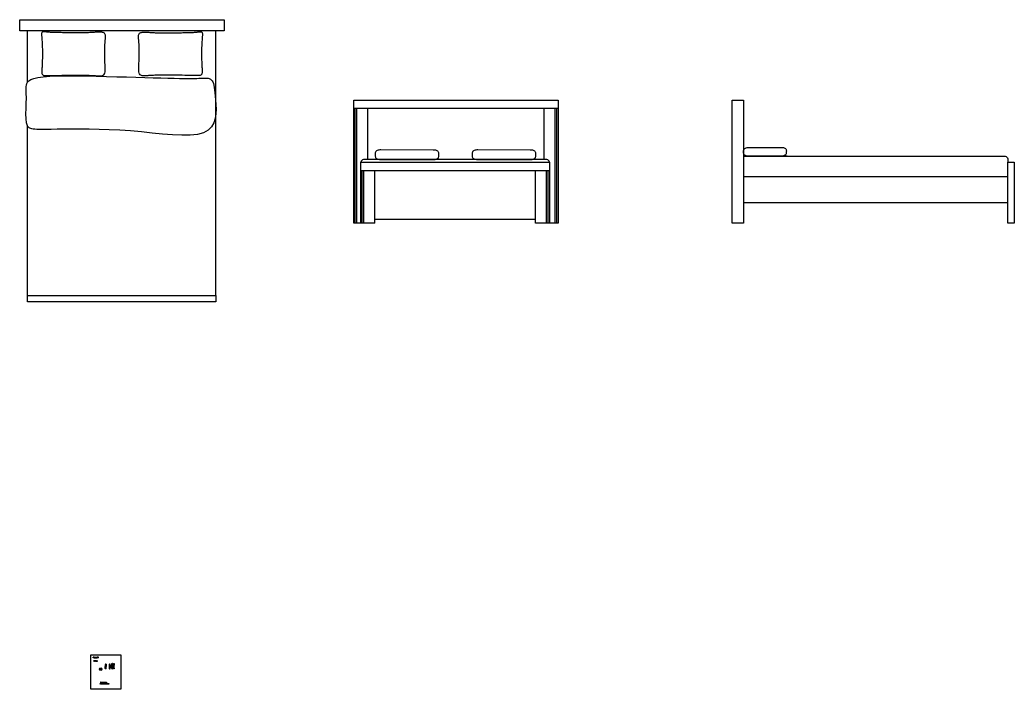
# Model space of a CAD drawing. Header units: inches. Extents: x 342 to 2460, y 60 to 1757.
# Drawn here: x 342 to 1094, y 1251 to 1757 of the extents above; entities that cross this region are included whole.
import ezdxf

# ---------------------------------------------------------------- set-up
doc = ezdxf.new("R2010")
doc.units = ezdxf.units.IN
doc.header["$MEASUREMENT"] = 0
doc.layers.get('0').update_dxf_attribs({"color": 11})
for name, color, linetype in [('Dettagli', 141, 'Continuous'), ('Testo', 3, 'Continuous'), ('viti', 41, 'Continuous')]:
    doc.layers.add(name, color=color, linetype=linetype)

# ---------------------------------------------------------------- blocks, each defined once
blk = doc.blocks.new('118331')
for p, q in [((40.13, 264.83), (39.93, 264.83)), ((40.13, 264.43), (39.93, 264.43)), ((40.43, 264.83), (40.23, 264.83)), ((40.43, 264.43), (40.23, 264.43)), ((40.73, 264.83), (40.53, 264.83)), ((40.73, 264.43), (40.53, 264.43)), ((40.73, 264.98), (40.73, 264.28)), ((40.73, 264.98), (42.98, 264.98)), ((40.73, 264.8), (40.73, 264.45)), ((42.98, 264.28), (40.73, 264.28)), ((42.98, 264.98), (42.98, 264.28)), ((43.8, 264.93), (42.98, 264.93)), ((43.8, 264.33), (42.98, 264.33)), ((43.88, 264.85), (43.8, 264.93)), ((43.88, 264.4), (43.8, 264.33))]:
    blk.add_line(p, q)
for points in [[(39.83, 264.33), (39.83, 264.93), (39.93, 264.93), (39.93, 264.33)], [(40.13, 264.33), (40.13, 264.93), (40.23, 264.93), (40.23, 264.33)], [(40.43, 264.33), (40.43, 264.93), (40.53, 264.93), (40.53, 264.33)]]:
    blk.add_lwpolyline(points, close=True)
blk.add_arc((43.5, 264.63), 0.435, 328.86071, 31.13929)
blk = doc.blocks.new('vite')
at = {"layer": 'viti'}
for p, q in [((0.31, -0.12), (0.24, -0.12)), ((0.4, -0.31), (0.32, -0.31)), ((0.45, -0.12), (0.37, -0.12)), ((0.53, -0.31), (0.46, -0.31)), ((0.58, -0.12), (0.51, -0.12)), ((0.67, -0.31), (0.59, -0.31)), ((0.72, -0.12), (0.64, -0.12)), ((0.81, -0.31), (0.73, -0.31)), ((0.86, -0.12), (0.78, -0.12)), ((0.94, -0.31), (0.86, -0.31)), ((0.99, -0.12), (0.91, -0.12)), ((1.08, -0.31), (1, -0.31)), ((1.13, -0.12), (1.05, -0.12)), ((1.21, -0.31), (1.14, -0.31)), ((1.26, -0.12), (1.19, -0.12)), ((1.3, -0.31), (1.27, -0.31))]:
    blk.add_line(p, q, dxfattribs=at)
blk.add_lwpolyline([(1.33, 0.07), (1.37, 0.07), (1.37, -0.5), (1.33, -0.5), (1.3, -0.5), (1.3, 0.07)], close=True, dxfattribs=at)
for points in [[(0.26, -0.31), (0.2, -0.31), (0.04, -0.22), (0.17, -0.14)], [(0.24, -0.07), (0.17, -0.14), (0.17, -0.17), (0.17, -0.26), (0.24, -0.07), (0.24, -0.12), (0.21, -0.22), (0.17, -0.26)], [(0.37, -0.07), (0.31, -0.12), (0.26, -0.31), (0.26, -0.37), (0.37, -0.07), (0.37, -0.12), (0.32, -0.31), (0.26, -0.37)], [(0.51, -0.07), (0.45, -0.12), (0.4, -0.31), (0.4, -0.37), (0.51, -0.07), (0.51, -0.12), (0.46, -0.31), (0.4, -0.37)], [(0.64, -0.07), (0.58, -0.12), (0.53, -0.31), (0.53, -0.37), (0.64, -0.07), (0.64, -0.12), (0.59, -0.31), (0.53, -0.37)], [(0.78, -0.07), (0.72, -0.12), (0.67, -0.31), (0.67, -0.37), (0.78, -0.07), (0.78, -0.12), (0.73, -0.31), (0.67, -0.37)], [(0.91, -0.07), (0.86, -0.12), (0.81, -0.31), (0.81, -0.37), (0.91, -0.07), (0.91, -0.12), (0.86, -0.31), (0.81, -0.37)], [(1.05, -0.07), (0.99, -0.12), (0.94, -0.31), (0.94, -0.37), (1.05, -0.07), (1.05, -0.12), (1, -0.31), (0.94, -0.37)], [(1.19, -0.07), (1.13, -0.12), (1.08, -0.31), (1.08, -0.37), (1.19, -0.07), (1.19, -0.12), (1.14, -0.31), (1.08, -0.37)], [(1.3, -0.09), (1.26, -0.12), (1.21, -0.31), (1.21, -0.37), (1.3, -0.14)], [(1.3, -0.22), (1.27, -0.31), (1.21, -0.37)]]:
    blk.add_lwpolyline(points, dxfattribs=at)
blk = doc.blocks.new('*U17')
blk.add_lwpolyline([(0, 0), (0, 0.1), (0.05, 0), (0.12, -0.4), (0.12, -0.5), (0.07, -0.4), (0, 0)])
blk = doc.blocks.new('*U18')
at = {"color": 0, "linetype": 'ByBlock', "lineweight": -2, "transparency": 16777216}
for p in [(42.38, 270.66), (42.6, 270.66), (42.81, 270.66), (43.03, 270.66), (43.24, 270.66)]:
    blk.add_blockref('*U17', p, dxfattribs=at)
blk = doc.blocks.new('viteeee')
for p, q in [((39.92, 264.16), (39.92, 263.56)), ((39.92, 264.16), (40.12, 264.16)), ((39.92, 263.56), (40.12, 263.56)), ((40.12, 264.16), (40.12, 263.56)), ((40.52, 264.06), (40.12, 264.06)), ((40.52, 263.66), (40.12, 263.66)), ((40.52, 264.21), (40.52, 263.51)), ((40.52, 264.21), (42.77, 264.21)), ((40.52, 264.04), (40.52, 263.69)), ((42.77, 263.51), (40.52, 263.51)), ((40.62, 264.21), (40.62, 263.91)), ((40.62, 264.16), (42.72, 264.16)), ((40.62, 263.91), (42.72, 263.91)), ((40.62, 263.81), (40.62, 263.51)), ((40.62, 263.81), (42.72, 263.81)), ((40.62, 263.56), (42.72, 263.56)), ((42.72, 264.21), (42.72, 263.91)), ((42.72, 263.81), (42.72, 263.51)), ((42.77, 264.21), (42.77, 263.51)), ((42.77, 264.06), (42.86, 264.06)), ((42.93, 263.66), (42.77, 263.66)), ((42.91, 264.06), (43.08, 264.06)), ((43.15, 263.66), (42.98, 263.66)), ((43.13, 264.06), (43.29, 264.06)), ((43.36, 263.66), (43.2, 263.66)), ((43.34, 264.06), (43.51, 264.06)), ((43.58, 263.66), (43.41, 263.66)), ((43.56, 264.06), (43.73, 264.06)), ((43.8, 263.66), (43.63, 263.66)), ((43.78, 264.06), (43.87, 264.06)), ((43.87, 263.66), (43.85, 263.66)), ((43.92, 264.01), (43.92, 263.71))]:
    blk.add_line(p, q)
for centre, start, end in [((43.87, 264.01), 360, 90), ((43.87, 263.71), 270, 0)]:
    blk.add_arc(centre, 0.05, start, end)
blk.add_blockref('*U18', (0.48, -6.6))
blk = doc.blocks.new('vite no dettaglio')
at = {"layer": 'Dettagli'}
for p, q in [((771.84, 822.75), (771.84, 823.13)), ((773.54, 822.75), (773.54, 823.13))]:
    blk.add_line(p, q, dxfattribs=at)
blk.add_lwpolyline([(773.53, 823.13), (772.69, 823.13), (771.85, 823.13, 0.147519), (771.83, 823.12), (771.77, 823.08, 0.251337), (771.75, 823.03), (771.75, 822.85, 0.250678), (771.77, 822.8), (771.83, 822.76, 0.148152), (771.85, 822.75), (772.69, 822.75), (773.53, 822.75, 0.148152), (773.54, 822.76), (773.6, 822.8, 0.250678), (773.63, 822.85), (773.63, 823.03, 0.251337), (773.6, 823.08), (773.54, 823.12, 0.147519)], format="xyb", close=True, dxfattribs=at)
blk = doc.blocks.new('101356 dettaglio')
for p, q in [((773.8, 827.22), (773.81, 823.12)), ((773.93, 827.22), (773.93, 823.12)), ((774.05, 827.22), (774.05, 823.12))]:
    blk.add_line(p, q)
for points in [[(773.68, 827.33, -0.156305), (773.68, 827.35), (773.74, 827.43, -0.251337), (773.81, 827.47), (774.05, 827.47, -0.250678), (774.12, 827.43), (774.17, 827.35, -0.146167), (774.18, 827.33)], [(773.68, 823.04, 0.149793), (773.68, 823.02), (773.74, 822.94, 0.251337), (773.81, 822.9), (774.05, 822.9, 0.250678), (774.12, 822.94), (774.17, 823.02, 0.152471), (774.18, 823.04)]]:
    blk.add_lwpolyline(points, format="xyb")
for points in [[(773.68, 827.34), (774.18, 827.34)], [(773.68, 823.04), (773.68, 827.33)], [(774.18, 823.03), (773.68, 823.03)], [(774.18, 827.33), (774.18, 823.04)]]:
    blk.add_lwpolyline(points)
blk = doc.blocks.new('viteee no dettaglip')
at = {"layer": 'Dettagli'}
for p, q in [((773.2, 825.4), (773.45, 825.4)), ((773.2, 825.15), (773.45, 825.15))]:
    blk.add_line(p, q, dxfattribs=at)
blk.add_lwpolyline([(771.79, 825.15), (771.1, 825.15, -0.414214), (771.07, 825.18), (771.07, 825.36, -0.414214), (771.1, 825.4), (771.79, 825.4)], format="xyb", dxfattribs=at)
for points in [[(773.2, 825.49), (771.79, 825.49), (771.79, 825.05), (773.2, 825.05)], [(773.57, 825.08), (773.45, 825.08), (773.45, 825.46), (773.57, 825.46)]]:
    blk.add_lwpolyline(points, close=True, dxfattribs=at)
blk = doc.blocks.new('101345')
for p, q in [((40.13, 264.91), (40.13, 264.61)), ((40.17, 264.99), (40.27, 265.05)), ((40.17, 264.53), (40.27, 264.47)), ((40.28, 264.46), (40.28, 265.06)), ((40.3, 265.06), (41.63, 265.06)), ((40.38, 264.94), (41.63, 264.94)), ((40.38, 264.82), (41.63, 264.82)), ((40.38, 264.7), (41.63, 264.7)), ((40.38, 264.58), (41.63, 264.58)), ((42.96, 265.06), (41.63, 265.06)), ((42.88, 264.94), (41.63, 264.94)), ((42.88, 264.82), (41.63, 264.82)), ((42.88, 264.7), (41.63, 264.7)), ((42.88, 264.58), (41.63, 264.58)), ((42.98, 264.46), (42.98, 265.06)), ((43.09, 264.99), (42.99, 265.05)), ((43.09, 264.53), (42.99, 264.47)), ((43.13, 264.91), (43.13, 264.61)), ((40.29, 264.46), (41.63, 264.46)), ((42.96, 264.46), (41.63, 264.46))]:
    blk.add_line(p, q)
for centre, radius, start, end in [((40.23, 264.91), 0.1, 123.56676, 180), ((40.23, 264.61), 0.1, 180, 236.29116), ((40.3, 265.01), 0.05, 90, 123.56676), ((42.96, 265.01), 0.05, 56.43324, 90), ((43.03, 264.91), 0.1, 0, 56.43324), ((43.03, 264.61), 0.1, 303.70884, 0), ((40.29, 264.51), 0.05, 236.29116, 270), ((42.96, 264.51), 0.05, 270, 303.70884)]:
    blk.add_arc(centre, radius, start, end)
blk = doc.blocks.new('106940 dettagli')
for p, q in [((767.86, 819.57), (767.86, 819.17)), ((774.26, 819.57), (774.26, 819.17))]:
    blk.add_line(p, q)
for points in [[(767.81, 819.57), (767.81, 819.17), (767.91, 819.17), (767.91, 819.57), (767.81, 819.57)], [(768.11, 819.47), (767.91, 819.47)], [(768.11, 819.27), (767.91, 819.27)], [(774.01, 819.47), (774.21, 819.47)], [(774.01, 819.27), (774.21, 819.27)], [(774.31, 819.57), (774.31, 819.17), (774.21, 819.17), (774.21, 819.57), (774.31, 819.57)]]:
    blk.add_lwpolyline(points)
blk.add_lwpolyline([(768.11, 819.37), (768.11, 819.57), (774.01, 819.57), (774.01, 819.17), (768.11, 819.17)], close=True)

msp = doc.modelspace()

# ---------------------------------------------------------------- linework, layer by layer
for p, q in [((347.29, 1709.66), (347.29, 1748.53)), ((489.88, 1700.36), (489.88, 1748.53)), ((489.88, 1548.53), (489.88, 1700.36)), ((594.24, 1690.06), (748.73, 1690.06)), ((595.24, 1603.26), (595.24, 1690.06)), ((596.44, 1603.26), (596.44, 1690.06)), ((604.84, 1651.26), (604.84, 1690.06)), ((738.13, 1651.26), (738.13, 1690.06)), ((746.53, 1603.26), (746.53, 1690.06)), ((747.73, 1603.26), (747.73, 1690.06)), ((347.29, 1548.53), (347.29, 1676.74)), ((599.54, 1649.26), (742.14, 1649.26)), ((742.14, 1649.26), (742.14, 1603.26)), ((922.15, 1653.75), (891.91, 1653.75)), ((1088.88, 1651.76), (1088.88, 1649.26)), ((599.54, 1643.06), (742.14, 1643.06)), ((600.54, 1603.26), (600.54, 1643.06)), ((601.74, 1603.26), (601.74, 1643.06)), ((610.14, 1603.26), (610.14, 1643.06)), ((731.54, 1603.26), (731.54, 1643.06)), ((739.94, 1603.26), (739.94, 1643.06)), ((741.14, 1603.26), (741.14, 1643.06)), ((888.88, 1638.51), (1088.88, 1638.51)), ((1088.88, 1618.51), (888.88, 1618.51)), ((610.14, 1606.26), (731.54, 1606.26)), ((742.14, 1603.26), (731.54, 1603.26))]:
    msp.add_line(p, q)
for points in [[(341.58, 1756.9), (496.06, 1756.9), (496.06, 1748.53), (341.58, 1748.53)], [(400.62, 1747.59), (399.9, 1747.56), (399.2, 1747.53), (398.48, 1747.49), (397.76, 1747.45), (397.01, 1747.41), (396.23, 1747.36), (395.41, 1747.31), (394.54, 1747.27), (393.6, 1747.22), (392.62, 1747.17), (391.58, 1747.13), (390.51, 1747.09), (389.4, 1747.05), (388.26, 1747.02), (387.11, 1747.01), (385.93, 1747), (384.75, 1747), (383.57, 1747.01), (382.38, 1747.03), (381.21, 1747.05), (380.06, 1747.08), (378.92, 1747.11), (377.82, 1747.14), (376.74, 1747.17), (375.71, 1747.19), (374.71, 1747.21), (373.75, 1747.23), (372.83, 1747.24), (371.94, 1747.26), (371.09, 1747.27), (370.27, 1747.28), (369.48, 1747.3), (368.73, 1747.31), (368, 1747.33), (367.29, 1747.35), (366.61, 1747.37), (365.94, 1747.4), (365.28, 1747.43), (364.63, 1747.48), (363.98, 1747.52), (363.33, 1747.58), (362.69, 1747.64), (362.06, 1747.71), (361.46, 1747.76), (360.88, 1747.81), (360.35, 1747.85), (359.87, 1747.87), (359.44, 1747.87), (359.08, 1747.84), (358.78, 1747.78), (358.53, 1747.68), (358.34, 1747.52), (358.19, 1747.3), (358.09, 1747), (358.02, 1746.63), (357.99, 1746.17), (357.99, 1745.6), (358.02, 1744.95), (358.06, 1744.21), (358.12, 1743.4), (358.19, 1742.51), (358.26, 1741.56), (358.33, 1740.55), (358.4, 1739.5), (358.46, 1738.4), (358.51, 1737.28), (358.55, 1736.12), (358.59, 1734.94), (358.61, 1733.74), (358.62, 1732.53), (358.63, 1731.32), (358.62, 1730.1), (358.61, 1728.9), (358.58, 1727.71), (358.55, 1726.54), (358.52, 1725.4), (358.48, 1724.29), (358.43, 1723.22), (358.38, 1722.2), (358.32, 1721.24), (358.27, 1720.33), (358.22, 1719.49), (358.18, 1718.71), (358.16, 1718.01), (358.17, 1717.37), (358.22, 1716.8), (358.3, 1716.31), (358.44, 1715.9), (358.63, 1715.56), (358.9, 1715.3), (359.26, 1715.1), (359.75, 1714.96), (360.37, 1714.86), (361.15, 1714.8), (362.1, 1714.78), (363.26, 1714.77), (364.62, 1714.79), (366.16, 1714.81), (367.84, 1714.85), (369.6, 1714.89), (371.41, 1714.94), (373.22, 1714.98), (374.99, 1715.02), (376.67, 1715.06), (378.24, 1715.09), (379.7, 1715.11), (381.06, 1715.12), (382.33, 1715.13), (383.54, 1715.13), (384.7, 1715.13), (385.82, 1715.12), (386.91, 1715.11), (388, 1715.1), (389.07, 1715.08), (390.12, 1715.07), (391.14, 1715.05), (392.14, 1715.02), (393.1, 1715), (394.02, 1714.97), (394.89, 1714.94), (395.71, 1714.9), (396.49, 1714.87), (397.23, 1714.83), (397.94, 1714.78), (398.64, 1714.74), (399.33, 1714.69), (400.02, 1714.65), (400.72, 1714.6), (401.43, 1714.55), (402.14, 1714.52), (402.84, 1714.54), (403.51, 1714.62), (404.13, 1714.78), (404.68, 1715.05), (405.16, 1715.45), (405.54, 1716), (405.82, 1716.72), (406, 1717.58), (406.1, 1718.56), (406.13, 1719.63), (406.12, 1720.77), (406.08, 1721.94), (406.01, 1723.13), (405.95, 1724.3), (405.9, 1725.44), (405.86, 1726.53), (405.84, 1727.58), (405.82, 1728.59), (405.81, 1729.55), (405.8, 1730.46), (405.8, 1731.33), (405.8, 1732.16), (405.8, 1732.93), (405.8, 1733.66), (405.8, 1734.36), (405.81, 1735.03), (405.82, 1735.67), (405.83, 1736.29), (405.85, 1736.91), (405.87, 1737.51), (405.9, 1738.12), (405.94, 1738.73), (405.98, 1739.33), (406.03, 1739.95), (406.08, 1740.56), (406.13, 1741.18), (406.19, 1741.8), (406.24, 1742.43), (406.3, 1743.07), (406.34, 1743.7), (406.36, 1744.32), (406.33, 1744.9), (406.26, 1745.46), (406.11, 1745.96), (405.89, 1746.4), (405.58, 1746.77), (405.17, 1747.06), (404.67, 1747.28), (404.09, 1747.43), (403.46, 1747.53), (402.78, 1747.59), (402.07, 1747.61), (401.34, 1747.61)], [(437.03, 1747.59), (437.74, 1747.56), (438.45, 1747.53), (439.16, 1747.49), (439.89, 1747.45), (440.63, 1747.41), (441.41, 1747.36), (442.24, 1747.31), (443.11, 1747.27), (444.04, 1747.22), (445.03, 1747.17), (446.06, 1747.13), (447.13, 1747.09), (448.24, 1747.05), (449.38, 1747.02), (450.54, 1747.01), (451.71, 1747), (452.9, 1747), (454.08, 1747.01), (455.26, 1747.03), (456.43, 1747.05), (457.59, 1747.08), (458.72, 1747.11), (459.83, 1747.14), (460.9, 1747.17), (461.94, 1747.19), (462.94, 1747.21), (463.9, 1747.23), (464.82, 1747.24), (465.71, 1747.26), (466.56, 1747.27), (467.38, 1747.28), (468.16, 1747.3), (468.92, 1747.31), (469.65, 1747.33), (470.35, 1747.35), (471.04, 1747.37), (471.71, 1747.4), (472.36, 1747.43), (473.02, 1747.48), (473.67, 1747.52), (474.31, 1747.58), (474.96, 1747.64), (475.58, 1747.71), (476.19, 1747.76), (476.76, 1747.81), (477.29, 1747.85), (477.78, 1747.87), (478.2, 1747.87), (478.56, 1747.84), (478.87, 1747.78), (479.11, 1747.68), (479.31, 1747.52), (479.45, 1747.3), (479.56, 1747), (479.62, 1746.63), (479.65, 1746.17), (479.65, 1745.6), (479.63, 1744.95), (479.59, 1744.21), (479.53, 1743.4), (479.46, 1742.51), (479.39, 1741.56), (479.31, 1740.55), (479.24, 1739.5), (479.18, 1738.4), (479.13, 1737.28), (479.09, 1736.12), (479.06, 1734.94), (479.04, 1733.74), (479.02, 1732.53), (479.02, 1731.32), (479.02, 1730.1), (479.04, 1728.9), (479.06, 1727.71), (479.09, 1726.54), (479.13, 1725.4), (479.17, 1724.29), (479.22, 1723.22), (479.27, 1722.2), (479.32, 1721.24), (479.38, 1720.33), (479.43, 1719.49), (479.46, 1718.71), (479.48, 1718.01), (479.47, 1717.37), (479.43, 1716.8), (479.34, 1716.31), (479.21, 1715.9), (479.01, 1715.56), (478.75, 1715.3), (478.38, 1715.1), (477.9, 1714.96), (477.28, 1714.86), (476.5, 1714.8), (475.54, 1714.78), (474.39, 1714.77), (473.02, 1714.79), (471.48, 1714.81), (469.81, 1714.85), (468.05, 1714.89), (466.24, 1714.94), (464.43, 1714.98), (462.66, 1715.02), (460.97, 1715.06), (459.4, 1715.09), (457.95, 1715.11), (456.59, 1715.12), (455.31, 1715.13), (454.1, 1715.13), (452.95, 1715.13), (451.83, 1715.12), (450.73, 1715.11), (449.65, 1715.1), (448.58, 1715.08), (447.53, 1715.07), (446.5, 1715.05), (445.51, 1715.02), (444.55, 1715), (443.63, 1714.97), (442.76, 1714.94), (441.94, 1714.9), (441.16, 1714.87), (440.42, 1714.83), (439.7, 1714.78), (439, 1714.74), (438.31, 1714.69), (437.63, 1714.65), (436.93, 1714.6), (436.22, 1714.55), (435.5, 1714.52), (434.81, 1714.54), (434.14, 1714.62), (433.52, 1714.78), (432.96, 1715.05), (432.48, 1715.45), (432.1, 1716), (431.83, 1716.72), (431.65, 1717.58), (431.55, 1718.56), (431.51, 1719.63), (431.52, 1720.77), (431.57, 1721.94), (431.63, 1723.13), (431.69, 1724.3), (431.74, 1725.44), (431.78, 1726.53), (431.81, 1727.58), (431.83, 1728.59), (431.84, 1729.55), (431.84, 1730.46), (431.84, 1731.33), (431.84, 1732.16), (431.84, 1732.93), (431.84, 1733.66), (431.84, 1734.36), (431.84, 1735.03), (431.83, 1735.67), (431.82, 1736.29), (431.8, 1736.91), (431.78, 1737.51), (431.74, 1738.12), (431.71, 1738.73), (431.66, 1739.33), (431.62, 1739.95), (431.57, 1740.56), (431.51, 1741.18), (431.46, 1741.8), (431.4, 1742.43), (431.35, 1743.07), (431.3, 1743.7), (431.29, 1744.32), (431.31, 1744.9), (431.39, 1745.46), (431.53, 1745.96), (431.75, 1746.4), (432.06, 1746.77), (432.47, 1747.06), (432.98, 1747.28), (433.55, 1747.43), (434.19, 1747.53), (434.87, 1747.59), (435.58, 1747.61), (436.3, 1747.61)], [(414.9, 1713.95), (422.32, 1713.73), (429.39, 1713.51), (436.08, 1713.31), (442.35, 1713.12), (448.15, 1712.95), (453.45, 1712.81), (458.21, 1712.7), (462.39, 1712.62), (465.97, 1712.58), (469, 1712.58), (471.56, 1712.6), (473.7, 1712.64), (475.52, 1712.69), (477.06, 1712.76), (478.42, 1712.82), (479.65, 1712.87), (480.82, 1712.92), (481.94, 1712.92), (482.98, 1712.87), (483.96, 1712.73), (484.86, 1712.48), (485.67, 1712.11), (486.39, 1711.58), (487.01, 1710.88), (487.54, 1709.98), (487.97, 1708.85), (488.33, 1707.49), (488.63, 1705.85), (488.89, 1703.93), (489.13, 1701.71), (489.36, 1699.15), (489.59, 1696.23), (489.83, 1692.98), (489.95, 1689.48), (489.81, 1685.9), (489.28, 1682.36), (488.21, 1679.02), (486.47, 1676), (483.91, 1673.46), (480.4, 1671.52), (475.84, 1670.3), (470.33, 1669.71), (464.01, 1669.64), (457.03, 1669.97), (449.54, 1670.58), (441.66, 1671.34), (433.56, 1672.15), (425.37, 1672.89), (417.23, 1673.45), (409.24, 1673.85), (401.49, 1674.1), (394.08, 1674.24), (387.11, 1674.29), (380.66, 1674.27), (374.82, 1674.21), (369.71, 1674.14), (365.36, 1674.07), (361.75, 1674.02), (358.77, 1674), (356.36, 1674.01), (354.42, 1674.04), (352.87, 1674.12), (351.64, 1674.24), (350.63, 1674.41), (349.79, 1674.64), (349.07, 1674.93), (348.48, 1675.28), (347.98, 1675.7), (347.58, 1676.21), (347.26, 1676.79), (347, 1677.46), (346.79, 1678.23), (346.61, 1679.09), (346.47, 1680.04), (346.35, 1681.08), (346.27, 1682.18), (346.21, 1683.36), (346.18, 1684.58), (346.17, 1685.86), (346.18, 1687.17), (346.21, 1688.51), (346.25, 1689.87), (346.3, 1691.23), (346.35, 1692.59), (346.41, 1693.94), (346.45, 1695.26), (346.48, 1696.55), (346.49, 1697.79), (346.47, 1698.97), (346.45, 1700.11), (346.41, 1701.21), (346.37, 1702.28), (346.34, 1703.34), (346.33, 1704.39), (346.34, 1705.44), (346.39, 1706.51), (346.49, 1707.6), (346.76, 1708.69), (347.34, 1709.75), (348.34, 1710.76), (349.89, 1711.7), (352.13, 1712.54), (355.19, 1713.26), (359.19, 1713.82), (364.21, 1714.22), (370.13, 1714.46), (376.77, 1714.58), (383.98, 1714.58), (391.56, 1714.5), (399.36, 1714.35), (407.2, 1714.16)], [(611.84, 1651.8), (612.4, 1651.61), (613.03, 1651.47), (613.71, 1651.38), (614.45, 1651.32), (624.91, 1651.26), (655.16, 1651.26), (655.83, 1651.36), (656.46, 1651.51), (657.02, 1651.71), (657.51, 1651.96), (657.89, 1652.28), (658.18, 1652.67), (658.36, 1653.13), (658.47, 1653.64), (658.48, 1653.88), (658.48, 1653.88), (658.52, 1654.51), (658.54, 1655.13), (658.51, 1655.72), (658.44, 1656.27), (658.3, 1656.77), (658.08, 1657.21), (657.77, 1657.58), (657.35, 1657.87), (656.85, 1658.09), (656.28, 1658.24), (655.64, 1658.34), (654.96, 1658.4), (654.25, 1658.42), (614.57, 1658.5), (613.86, 1658.49), (613.18, 1658.43), (612.54, 1658.33), (611.97, 1658.17), (611.47, 1657.95), (611.06, 1657.66), (610.75, 1657.29), (610.53, 1656.85), (610.39, 1656.35), (610.31, 1655.8), (610.29, 1655.21), (610.31, 1654.59), (610.35, 1653.96), (610.35, 1653.96), (610.37, 1653.72), (610.48, 1653.21), (610.67, 1652.76), (610.96, 1652.37), (611.35, 1652.05)], [(685.18, 1651.8), (685.75, 1651.61), (686.38, 1651.47), (687.05, 1651.38), (687.79, 1651.32), (698.26, 1651.26), (728.5, 1651.26), (729.18, 1651.36), (729.8, 1651.51), (730.37, 1651.71), (730.85, 1651.96), (731.24, 1652.28), (731.52, 1652.67), (731.71, 1653.13), (731.81, 1653.64), (731.83, 1653.88), (731.83, 1653.88), (731.87, 1654.51), (731.88, 1655.13), (731.86, 1655.72), (731.78, 1656.27), (731.64, 1656.77), (731.42, 1657.21), (731.11, 1657.58), (730.7, 1657.87), (730.2, 1658.09), (729.62, 1658.24), (728.99, 1658.34), (728.31, 1658.4), (727.6, 1658.42), (687.92, 1658.5), (687.21, 1658.49), (686.52, 1658.43), (685.89, 1658.33), (685.31, 1658.17), (684.81, 1657.95), (684.4, 1657.66), (684.09, 1657.29), (683.87, 1656.85), (683.73, 1656.35), (683.66, 1655.8), (683.64, 1655.21), (683.65, 1654.59), (683.7, 1653.96), (683.7, 1653.96), (683.71, 1653.72), (683.82, 1653.21), (684.02, 1652.76), (684.3, 1652.37), (684.7, 1652.05)], [(1093.72, 1649.26), (1093.72, 1603.26), (1088.88, 1603.26), (1088.88, 1633.76), (1088.88, 1649.26)], [(489.88, 1543.69), (347.29, 1543.69), (347.29, 1548.53), (489.88, 1548.53)]]:
    msp.add_lwpolyline(points, close=True)
for points in [[(604.84, 1603.26), (594.24, 1603.26), (594.24, 1696.26), (748.73, 1696.26), (748.73, 1603.26), (738.13, 1603.26)], [(888.88, 1603.26), (888.88, 1603.26), (880.51, 1603.26), (880.51, 1696.26), (888.88, 1696.26), (888.88, 1603.26)], [(888.97, 1657.63), (889.01, 1658.1), (889.15, 1658.61), (889.36, 1659.05), (889.67, 1659.43), (890.08, 1659.72), (890.57, 1659.95), (891.14, 1660.15), (891.76, 1660.32), (892.46, 1660.45), (893.17, 1660.48), (917.14, 1660.47), (917.86, 1660.46), (918.54, 1660.41), (919.17, 1660.3), (919.75, 1660.15), (920.25, 1659.93), (920.66, 1659.64), (920.97, 1659.27), (921.19, 1658.83), (921.33, 1658.33), (921.41, 1657.78), (921.42, 1657.63), (921.4, 1657.02), (921.36, 1656.39), (921.36, 1656.39), (921.34, 1656.15), (921.23, 1655.64), (921.04, 1655.18), (920.75, 1654.8), (920.36, 1654.48), (919.87, 1654.23), (919.3, 1654.04), (918.68, 1653.9), (918, 1653.8), (917.26, 1653.75), (892.34, 1653.76), (891.66, 1653.87), (891.04, 1654.02), (890.47, 1654.21), (889.99, 1654.47), (889.6, 1654.79), (889.32, 1655.18), (889.13, 1655.64), (889.03, 1656.15), (889.01, 1656.39), (889.01, 1656.39), (888.97, 1657.02), (888.97, 1657.63)], [(610.14, 1603.26), (599.54, 1603.26), (599.54, 1649.26)], [(402.23, 1265.89), (402.23, 1265.69), (402.07, 1265.79), (402.23, 1265.89)], [(402.34, 1265.89), (403.37, 1265.89), (403.37, 1265.69), (402.34, 1265.69), (402.34, 1265.89)]]:
    msp.add_lwpolyline(points)
for points in [[(742.14, 1649.26, 0.321067), (740.14, 1651.26), (601.54, 1651.26, 0.321067), (599.54, 1649.26)], [(888.88, 1653.76), (1086.88, 1653.76, -0.321067), (1088.88, 1651.76)]]:
    msp.add_lwpolyline(points, format="xyb")
msp.add_circle((402.72, 1265.79), 0.93)
at = {"layer": 'Testo'}
msp.add_lwpolyline([(395.31, 1276.69), (417.87, 1276.69), (417.87, 1250.73), (395.31, 1250.73)], close=True, dxfattribs=at)
at = {"layer": 'viti'}
msp.add_line((399.67, 1271.94), (399.67, 1271.94), dxfattribs=at)
msp.add_lwpolyline([(399.4, 1272.01), (399.4, 1271.87), (399.6, 1271.87), (399.74, 1272.01), (399.95, 1272.01), (399.95, 1271.87), (399.74, 1271.87), (399.6, 1272.01)], close=True, dxfattribs=at)
for points in [[(399.6, 1272.01), (399.6, 1272.22), (399.74, 1272.22), (399.74, 1272.01)], [(399.74, 1271.87), (399.74, 1271.66), (399.6, 1271.66), (399.6, 1271.87)]]:
    msp.add_lwpolyline(points, dxfattribs=at)
msp.add_circle((399.67, 1271.94), 0.401, dxfattribs=at)

# ---------------------------------------------------------------- block references
at = {"xscale": 1.410628702919597, "yscale": 1.410628702919597, "zscale": 1.410628702919597}
msp.add_blockref('vite', (397.3, 1272.26), dxfattribs=at)
for name, p, xscale, yscale, zscale, rotation in [('vite no dettaglio', (1935.2, -164.66), 1.853939006821865, 1.853939006821865, 1.853939006821865, 90), ('viteee no dettaglip', (-902.09, 2498.38), 1.593048422151014, 1.593048422151014, 1.593048422151014, 270)]:
    msp.add_blockref(name, p, dxfattribs=dict(xscale=xscale, yscale=yscale, zscale=zscale, rotation=rotation))
at = {"layer": 'Dettagli'}
msp.add_blockref('118331', (357.1, 1009.96), dxfattribs=at)
at = {"layer": 'viti'}
for name, p, xscale, yscale, zscale, rotation in [('101345', (97.88, 1316.4), 1.16592308930406, 1.16592308930406, 1.16592308930406, 270), ('viteeee', (674.16, 1226.35), 0.9960686830961295, 0.9960686830961295, 0.9960686830961295, 90)]:
    msp.add_blockref(name, p, dxfattribs=dict(at, xscale=xscale, yscale=yscale, zscale=zscale, rotation=rotation))
msp.add_blockref('106940 dettagli', (-365.52, 435.37), dxfattribs=at)
at = {"layer": 'viti', "rotation": 270}
msp.add_blockref('101356 dettaglio', (-420.3, 2029.64), dxfattribs=at)

doc.saveas('drawing.dxf')
